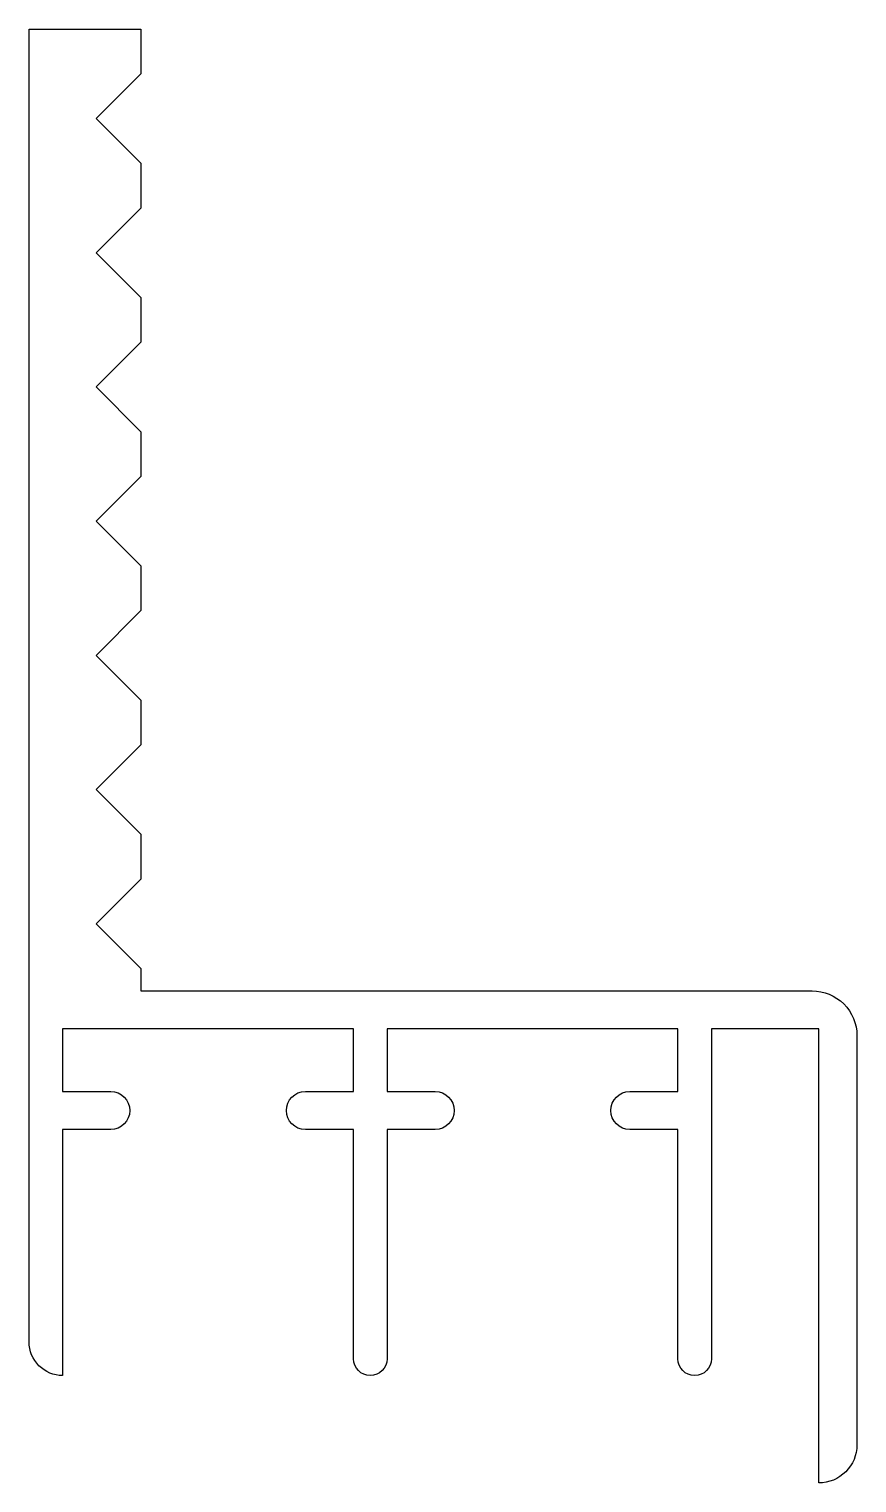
# Model space of a CAD drawing. Extents: x 775.9 to 812.9, y 673.1 to 738.1.
import ezdxf

# ---------------------------------------------------------------- set-up
doc = ezdxf.new("R2010")
doc.units = 0
doc.layers.get('0').update_dxf_attribs({"linetype": 'CONTINUOUS'})

msp = doc.modelspace()

# ---------------------------------------------------------------- linework, layer by layer
at = {"color": 0}
msp.add_lwpolyline([(811.241, 693.414), (806.441, 693.414), (806.441, 678.664, -1), (804.941, 678.664), (804.941, 688.914), (802.791, 688.914, -1), (802.791, 690.614), (804.941, 690.614), (804.941, 693.414), (791.941, 693.414), (791.941, 690.614), (794.091, 690.614, -1), (794.091, 688.914), (791.941, 688.914), (791.941, 678.664, -1), (790.441, 678.664), (790.441, 688.914), (788.291, 688.914, -1), (788.291, 690.614), (790.441, 690.614), (790.441, 693.414), (777.441, 693.414), (777.441, 690.614), (779.591, 690.614, -1), (779.591, 688.914), (777.441, 688.914), (777.441, 677.914, -0.414214), (775.941, 679.414), (775.941, 738.114), (780.941, 738.114), (780.941, 736.114), (778.941, 734.114), (780.941, 732.114), (780.941, 730.114), (778.941, 728.114), (780.941, 726.114), (780.941, 724.114), (778.941, 722.114), (780.941, 720.114), (780.941, 718.114), (778.941, 716.114), (780.941, 714.114), (780.941, 712.114), (778.941, 710.114), (780.941, 708.114), (780.941, 706.114), (778.941, 704.114), (780.941, 702.114), (780.941, 700.114), (778.941, 698.114), (780.941, 696.114), (780.941, 695.114), (810.941, 695.114, -0.414214), (812.941, 693.114), (812.941, 674.814, -0.414214), (811.241, 673.114)], format="xyb", close=True, dxfattribs=at)

doc.saveas('drawing.dxf')
